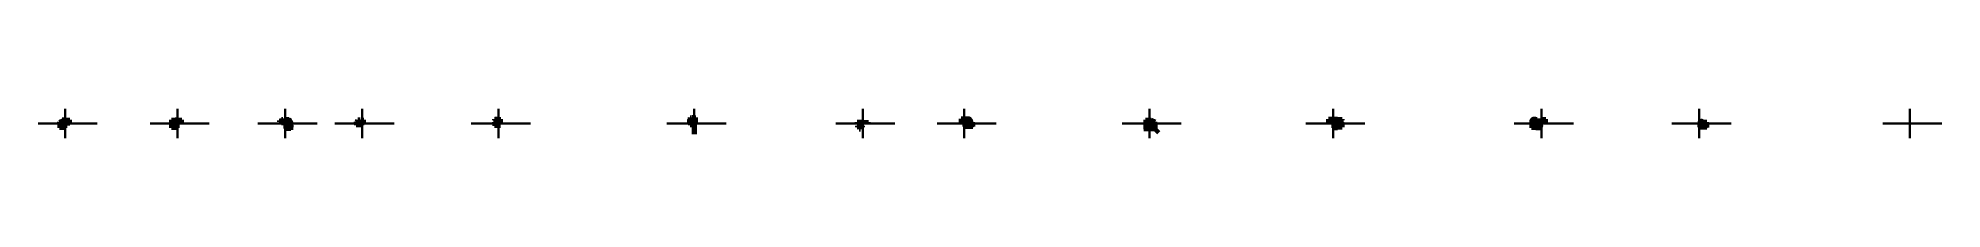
# Model space of a CAD drawing. Header units: millimetres. Extents: x 37 to 28134, y 20 to 457.
import ezdxf

# ---------------------------------------------------------------- set-up
doc = ezdxf.new("R2010")
doc.units = ezdxf.units.MM
doc.header["$MEASUREMENT"] = 0
doc.linetypes.add('ACAD_ISO03W100', pattern=[30, 12, -18])
doc.linetypes.add('DASHED2', pattern=[0.375, 0.25, -0.125])

msp = doc.modelspace()

# ---------------------------------------------------------------- linework, layer by layer
at = {"color": 1, "lineweight": 80}
for p, q in [((353, 264), (418, 294)), ((418, 294), (393, 294)), ((393, 294), (393, 282)), ((393, 282), (443, 282)), ((433, 294), (418, 294)), ((418, 294), (418, 174)), ((433, 244), (433, 294)), ((433, 294), (503, 294)), ((468, 234), (468, 294)), ((503, 234), (503, 294)), ((2008, 264), (2008, 294)), ((2008, 294), (2038, 294)), ((2008, 264), (2088, 284)), ((2038, 294), (2038, 271)), ((2038, 294), (2158, 294)), ((2088, 294), (2058, 294)), ((2058, 294), (2058, 284)), ((2058, 284), (2058, 276)), ((2088, 284), (2088, 294)), ((2088, 244), (2088, 284)), ((2088, 284), (2158, 284)), ((2113, 244), (2113, 294)), ((2129, 244), (2129, 294)), ((2141, 244), (2141, 294)), ((2141, 276), (2158, 284)), ((2158, 244), (2158, 294)), ((353, 244), (353, 264)), ((353, 264), (503, 264)), ((433, 244), (353, 244)), ((353, 244), (353, 174)), ((433, 174), (353, 174)), ((418, 234), (393, 234)), ((393, 234), (393, 209)), ((393, 209), (418, 209)), ((418, 174), (393, 174)), ((418, 209), (443, 209)), ((433, 234), (433, 174)), ((433, 174), (443, 174)), ((443, 244), (503, 244)), ((468, 209), (468, 209)), ((2008, 244), (2008, 264)), ((2008, 264), (2158, 264)), ((2088, 244), (2008, 244)), ((2008, 234), (2008, 174)), ((2008, 174), (2008, 219)), ((2008, 219), (2038, 202)), ((2008, 219), (2088, 219)), ((2088, 174), (2008, 174)), ((2038, 271), (2038, 244)), ((2038, 271), (2158, 271)), ((2038, 234), (2038, 174)), ((2038, 202), (2088, 202)), ((2058, 276), (2058, 244)), ((2058, 276), (2158, 276)), ((2058, 234), (2058, 174)), ((2058, 191), (2088, 174)), ((2058, 191), (2088, 191)), ((2088, 234), (2088, 174)), ((2113, 264), (2129, 271)), ((2129, 271), (2129, 276)), ((2129, 276), (2141, 276))]:
    msp.add_line(p, q, dxfattribs=at)
for p, q in [((433, 457), (433, 20)), ((438, 457), (438, 20)), ((443, 457), (443, 20)), ((443, 457), (443, 20)), ((2088, 457), (2088, 20)), ((2093, 457), (2093, 20)), ((2098, 457), (2098, 20)), ((3678, 457), (3678, 20)), ((3683, 457), (3683, 20)), ((3688, 457), (3688, 20)), ((4814, 457), (4814, 20)), ((4819, 457), (4819, 20)), ((4824, 457), (4824, 20)), ((6826, 457), (6826, 20)), ((6831, 457), (6831, 20)), ((6836, 457), (6836, 20)), ((9714, 457), (9714, 214)), ((9719, 457), (9719, 234)), ((9724, 457), (9724, 234)), ((12204, 457), (12204, 20)), ((12209, 457), (12209, 20)), ((12214, 457), (12214, 20)), ((13700, 457), (13700, 20)), ((13705, 457), (13705, 20)), ((13710, 457), (13710, 20)), ((16432, 457), (16432, 20)), ((16437, 457), (16437, 20)), ((16442, 457), (16442, 20)), ((19143, 457), (19143, 20)), ((19148, 457), (19148, 20)), ((19153, 457), (19153, 20)), ((22219, 457), (22219, 20)), ((22224, 457), (22224, 20)), ((22229, 457), (22229, 20)), ((24545, 457), (24545, 20)), ((24550, 457), (24550, 20)), ((24555, 457), (24555, 20)), ((27657, 457), (27657, 20)), ((27662, 457), (27662, 20)), ((27667, 457), (27667, 20)), ((438, 244), (37, 244)), ((438, 239), (37, 239)), ((438, 234), (37, 234)), ((438, 244), (909, 244)), ((438, 239), (909, 239)), ((438, 234), (909, 234)), ((2093, 244), (1692, 244)), ((2093, 239), (1692, 239)), ((2093, 234), (1692, 234)), ((2093, 244), (2564, 244)), ((2093, 239), (2564, 239)), ((2093, 234), (2564, 234)), ((3683, 244), (3282, 244)), ((3683, 239), (3282, 239)), ((3683, 234), (3282, 234)), ((3683, 244), (4154, 244)), ((3683, 239), (4154, 239)), ((3683, 234), (4154, 234)), ((4819, 244), (4418, 244)), ((4819, 239), (4418, 239)), ((4819, 234), (4418, 234)), ((4819, 244), (5290, 244)), ((4819, 239), (5290, 239)), ((4819, 234), (5290, 234)), ((6831, 244), (6430, 244)), ((6831, 239), (6430, 239)), ((6831, 234), (6430, 234)), ((6831, 244), (7302, 244)), ((6831, 239), (7302, 239)), ((6831, 234), (7302, 234)), ((9719, 244), (9318, 244)), ((9719, 239), (9318, 239)), ((9719, 234), (9318, 234)), ((9719, 244), (10190, 244)), ((9719, 239), (10190, 239)), ((9719, 234), (10190, 234)), ((12209, 244), (11808, 244)), ((12209, 239), (11808, 239)), ((12209, 234), (11808, 234)), ((12209, 244), (12680, 244)), ((12209, 239), (12680, 239)), ((12209, 234), (12680, 234)), ((13705, 244), (13304, 244)), ((13705, 239), (13304, 239)), ((13705, 234), (13304, 234)), ((13705, 244), (14176, 244)), ((13705, 239), (14176, 239)), ((13705, 234), (14176, 234)), ((16437, 244), (16036, 244)), ((16437, 239), (16036, 239)), ((16437, 234), (16036, 234)), ((16437, 244), (16908, 244)), ((16437, 239), (16908, 239)), ((16437, 234), (16908, 234)), ((19148, 244), (18747, 244)), ((19148, 239), (18747, 239)), ((19148, 234), (18747, 234)), ((19148, 244), (19619, 244)), ((19148, 239), (19619, 239)), ((19148, 234), (19619, 234)), ((22224, 244), (21823, 244)), ((22224, 239), (21823, 239)), ((22224, 234), (21823, 234)), ((22224, 244), (22695, 244)), ((22224, 239), (22695, 239)), ((22224, 234), (22695, 234)), ((24550, 244), (24149, 244)), ((24550, 239), (24149, 239)), ((24550, 234), (24149, 234)), ((24550, 244), (25021, 244)), ((24550, 239), (25021, 239)), ((24550, 234), (25021, 234)), ((27662, 244), (27261, 244)), ((27662, 239), (27261, 239)), ((27662, 234), (27261, 234)), ((27662, 244), (28134, 244)), ((27662, 239), (28134, 239)), ((27662, 234), (28134, 234))]:
    msp.add_line(p, q)
at = {"color": 40, "lineweight": 80, "true_color": 0xf8d731}
for p, q in [((3598, 264), (3598, 284)), ((3598, 284), (3628, 284)), ((3628, 284), (3628, 304)), ((3628, 304), (3648, 304)), ((3648, 304), (3648, 284)), ((3648, 284), (3678, 284)), ((3678, 284), (3678, 264)), ((3688, 284), (3688, 304)), ((3688, 304), (3743, 304)), ((3754, 284), (3688, 284)), ((3688, 284), (3688, 264)), ((3778, 244), (3743, 304)), ((4789, 294), (4754, 294)), ((4814, 244), (4814, 294)), ((3628, 264), (3598, 264)), ((3628, 244), (3628, 264)), ((3648, 244), (3628, 244)), ((3648, 264), (3648, 244)), ((3678, 264), (3648, 264)), ((3668, 244), (3648, 244)), ((3688, 244), (3688, 264)), ((3688, 244), (3688, 264)), ((3688, 264), (3766, 264)), ((3688, 244), (3778, 244)), ((3688, 234), (3688, 214)), ((3688, 214), (3688, 184)), ((3688, 214), (3688, 184)), ((3754, 214), (3688, 214)), ((3688, 184), (3688, 164)), ((3688, 184), (3754, 184)), ((3688, 164), (3766, 164)), ((3743, 214), (3743, 184)), ((3754, 214), (3754, 234)), ((3754, 234), (3766, 234)), ((3754, 184), (3754, 164)), ((3754, 164), (3766, 164)), ((3766, 234), (3766, 214)), ((3778, 214), (3766, 214)), ((3766, 164), (3766, 184)), ((3766, 184), (3778, 184)), ((3778, 184), (3778, 214)), ((4729, 244), (4729, 264)), ((4729, 264), (4744, 264)), ((4759, 244), (4729, 244)), ((4784, 274), (4759, 274)), ((4759, 274), (4759, 244)), ((4784, 244), (4784, 274)), ((4814, 244), (4784, 244)), ((4814, 264), (4799, 264)), ((4814, 244), (4814, 264))]:
    msp.add_line(p, q, dxfattribs=at)
at = {"color": 244, "lineweight": 80, "true_color": 0x991b1e}
for p, q in [((3743, 304), (3743, 148)), ((3754, 284), (3754, 146)), ((3766, 264), (3766, 143))]:
    msp.add_line(p, q, dxfattribs=at)
at = {"color": 7, "lineweight": 80, "true_color": 0xffffff}
for p, q in [((4744, 264), (4754, 294)), ((4789, 294), (4799, 264)), ((4824, 294), (4844, 294)), ((4844, 244), (4844, 294)), ((4729, 234), (4729, 214)), ((4814, 214), (4729, 214)), ((4759, 234), (4759, 214)), ((4784, 234), (4784, 214)), ((4799, 264), (4814, 264)), ((4814, 234), (4814, 214)), ((4824, 264), (4844, 264))]:
    msp.add_line(p, q, dxfattribs=at)
at = {"color": 146, "lineweight": 80, "true_color": 0x105689}
msp.add_line((4754, 294), (4789, 294), dxfattribs=at)
at = {"color": 40, "lineweight": 120, "true_color": 0xf8d731}
for p, q in [((6771, 289), (6771, 304)), ((6771, 304), (6811, 304)), ((6801, 289), (6771, 289)), ((6811, 304), (6776, 304)), ((6801, 259), (6801, 289)), ((6801, 289), (6811, 289)), ((6811, 304), (6811, 289)), ((16382, 294), (16432, 294)), ((16382, 294), (16382, 264)), ((16432, 264), (16432, 294)), ((16442, 244), (16442, 294)), ((16442, 294), (16457, 294)), ((16522, 264), (16457, 294)), ((19143, 304), (19083, 304)), ((19083, 244), (19083, 304)), ((19143, 289), (19083, 289)), ((19213, 304), (19183, 304)), ((19183, 304), (19183, 304)), ((19213, 244), (19213, 304)), ((19213, 304), (19283, 304)), ((19213, 304), (19213, 289)), ((19213, 289), (19253, 289)), ((19253, 289), (19253, 259)), ((19283, 289), (19268, 289)), ((19268, 289), (19268, 259)), ((19283, 304), (19283, 289)), ((22139, 304), (22109, 304)), ((22139, 244), (22139, 304)), ((22139, 304), (22159, 304)), ((22159, 304), (22159, 284)), ((22159, 284), (22219, 284)), ((22229, 304), (22289, 304)), ((22229, 282), (22289, 282)), ((22244, 234), (22244, 304)), ((22274, 234), (22274, 304)), ((22289, 234), (22289, 304)), ((6771, 244), (6771, 259)), ((6801, 259), (6771, 259)), ((6801, 244), (6771, 244)), ((6771, 234), (6771, 204)), ((6826, 204), (6771, 204)), ((6826, 259), (6801, 259)), ((6801, 259), (6801, 244)), ((6826, 244), (6801, 244)), ((6801, 234), (6801, 204)), ((6826, 244), (6826, 259)), ((6826, 234), (6826, 177)), ((6826, 234), (6826, 204)), ((16522, 154), (16358, 154)), ((16382, 264), (16432, 264)), ((16382, 264), (16382, 244)), ((16432, 244), (16382, 244)), ((16382, 234), (16382, 154)), ((16397, 225), (16417, 225)), ((16398, 195), (16397, 225)), ((16417, 195), (16398, 195)), ((16417, 225), (16417, 195)), ((16442, 244), (16442, 264)), ((16522, 244), (16442, 244)), ((16442, 234), (16571, 104)), ((16522, 244), (16522, 264)), ((16522, 234), (16522, 154)), ((19143, 259), (19083, 259)), ((19153, 244), (19213, 244)), ((19153, 244), (19183, 244)), ((19153, 234), (19153, 174)), ((19213, 184), (19153, 184)), ((19153, 174), (19213, 174)), ((19183, 244), (19183, 244)), ((19213, 244), (19213, 259)), ((19213, 259), (19253, 259)), ((19213, 244), (19283, 244)), ((19213, 244), (19213, 174)), ((19213, 234), (19213, 224)), ((19213, 224), (19283, 224)), ((19213, 174), (19213, 184)), ((19213, 184), (19283, 184)), ((19253, 259), (19253, 234)), ((19253, 224), (19253, 184)), ((19283, 259), (19268, 259)), ((19268, 259), (19268, 234)), ((19268, 224), (19268, 184)), ((19283, 244), (19283, 259)), ((19283, 244), (19283, 234)), ((19283, 224), (19283, 184)), ((22079, 274), (22079, 174)), ((22139, 244), (22079, 244)), ((22189, 219), (22079, 219)), ((22189, 189), (22079, 189)), ((22189, 174), (22079, 174)), ((22139, 244), (22109, 244)), ((22159, 244), (22139, 244)), ((22139, 244), (22139, 174)), ((22139, 174), (22159, 174)), ((22159, 244), (22159, 264)), ((22159, 264), (22219, 264)), ((22219, 244), (22159, 244)), ((22159, 244), (22159, 234)), ((22159, 234), (22159, 174)), ((22159, 174), (22189, 174)), ((22189, 219), (22229, 219)), ((22189, 189), (22229, 189)), ((22189, 174), (22229, 174)), ((22229, 264), (22289, 264)), ((24555, 244), (24570, 244)), ((24555, 234), (24555, 184)), ((24555, 184), (24662, 184)), ((24570, 244), (24570, 254)), ((24570, 244), (24570, 254)), ((24570, 254), (24600, 254)), ((24570, 244), (24600, 244)), ((24630, 260), (24595, 272)), ((24595, 272), (24595, 184)), ((24600, 244), (24600, 254)), ((24600, 254), (24600, 244)), ((24600, 244), (24615, 244)), ((24662, 260), (24610, 260)), ((24610, 260), (24630, 260)), ((24615, 244), (24662, 244)), ((24615, 244), (24615, 181)), ((24615, 234), (24615, 224)), ((24615, 224), (24662, 224)), ((24615, 224), (24615, 214)), ((24615, 214), (24630, 214)), ((24615, 214), (24615, 204)), ((24615, 204), (24630, 204)), ((24615, 184), (24615, 194)), ((24615, 194), (24662, 194)), ((24630, 260), (24630, 244)), ((24630, 244), (24630, 181)), ((24630, 214), (24630, 204)), ((24630, 209), (24640, 209)), ((24662, 244), (24662, 260)), ((24662, 244), (24662, 179))]:
    msp.add_line(p, q, dxfattribs=at)
at = {"color": 40, "linetype": 'ByBlock', "lineweight": 120, "true_color": 0xf8d731}
for p, q in [((6811, 304), (6866, 304)), ((6811, 289), (6866, 289)), ((6866, 234), (6866, 304)), ((9659, 308), (9659, 329)), ((9659, 329), (9674, 329)), ((9659, 329), (9674, 329)), ((9674, 329), (9674, 314)), ((9674, 314), (9674, 298)), ((9674, 298), (9674, 214)), ((9699, 329), (9684, 329)), ((9684, 329), (9684, 314)), ((9684, 329), (9699, 329)), ((9684, 314), (9684, 298)), ((9684, 298), (9684, 214)), ((9699, 308), (9699, 329)), ((6826, 259), (6866, 259)), ((6826, 204), (6836, 204)), ((9714, 244), (9644, 244)), ((9659, 279), (9659, 239)), ((9659, 234), (9659, 214)), ((9699, 214), (9659, 214)), ((9714, 244), (9679, 244)), ((9679, 244), (9679, 244)), ((9699, 279), (9699, 214)), ((12124, 244), (12124, 259)), ((12204, 259), (12124, 259)), ((12144, 204), (12124, 204)), ((12124, 204), (12124, 184)), ((12144, 204), (12124, 204)), ((12144, 184), (12124, 184)), ((12154, 214), (12144, 204)), ((12144, 184), (12154, 174)), ((12154, 244), (12154, 259)), ((12174, 234), (12154, 234)), ((12154, 234), (12154, 214)), ((12154, 174), (12154, 154)), ((12154, 154), (12174, 154)), ((12174, 244), (12174, 259)), ((12174, 234), (12174, 214)), ((12174, 214), (12184, 204)), ((12174, 173), (12184, 184)), ((12174, 154), (12174, 173)), ((12204, 204), (12184, 204)), ((12204, 204), (12184, 204)), ((12204, 184), (12184, 184)), ((12204, 184), (12184, 184)), ((12204, 244), (12204, 259)), ((12204, 244), (12204, 259)), ((12204, 204), (12204, 184)), ((12204, 154), (12214, 154)), ((12214, 259), (12294, 259)), ((12244, 244), (12244, 259)), ((12264, 244), (12264, 259)), ((12294, 244), (12294, 259)), ((13740, 259), (13710, 259)), ((13710, 244), (13755, 244)), ((13740, 279), (13740, 259)), ((13755, 244), (13755, 278)), ((13755, 244), (13785, 244)), ((13785, 244), (13785, 280)), ((13785, 244), (13830, 244)), ((13800, 279), (13800, 259)), ((13830, 259), (13800, 259)), ((13830, 244), (13830, 259))]:
    msp.add_line(p, q, dxfattribs=at)
at = {"color": 7, "linetype": 'ByBlock', "lineweight": 120, "true_color": 0xffffff}
for p, q in [((9724, 329), (9744, 329)), ((9724, 308), (9744, 308)), ((9744, 244), (9744, 329)), ((9714, 214), (9714, 81)), ((9719, 234), (9719, 79)), ((9724, 234), (9724, 83))]:
    msp.add_line(p, q, dxfattribs=at)
at = {"color": 41, "linetype": 'ByBlock', "lineweight": 120, "true_color": 0xf4ee51}
for p, q in [((13660, 244), (13660, 309)), ((13770, 309), (13660, 309)), ((13700, 259), (13660, 259)), ((13710, 234), (13710, 194)), ((13710, 194), (13830, 194)), ((13740, 234), (13725, 234)), ((13740, 234), (13740, 194)), ((13755, 234), (13755, 194)), ((13785, 234), (13785, 194)), ((13800, 234), (13800, 194)), ((13800, 194), (13815, 194)), ((13830, 234), (13815, 234)), ((13830, 194), (13830, 234))]:
    msp.add_line(p, q, dxfattribs=at)
at = {"color": 242, "linetype": 'DASHED2', "lineweight": 120, "true_color": 0xcd2027}
msp.add_line((13770, 294), (13660, 294), dxfattribs=at)
at = {"color": 40, "linetype": 'ACAD_ISO03W100', "lineweight": 120, "true_color": 0xf8d731}
msp.add_line((6811, 234), (6811, 204), dxfattribs=at)
at = {"color": 116, "linetype": 'ByBlock', "lineweight": 120, "true_color": 0x136734}
for p, q in [((13710, 234), (13710, 194)), ((13710, 194), (13830, 194)), ((13740, 259), (13740, 194)), ((13755, 244), (13755, 194)), ((13785, 244), (13785, 194)), ((13800, 259), (13800, 194)), ((13830, 244), (13830, 194))]:
    msp.add_line(p, q, dxfattribs=at)
at = {"color": 40, "linetype": 'DASHED2', "lineweight": 120, "true_color": 0xf8d731}
for q in [(16352, 244), (16432, 264)]:
    msp.add_line((16432, 244), q, dxfattribs=at)
at = {"color": 40, "lineweight": 120, "true_color": 0xf8d731}
for centre, radius in [((19183, 274), 15), ((22109, 274), 15), ((22189, 204), 15), ((24640, 209), 21.6), ((24640, 209), 8)]:
    msp.add_circle(centre, radius, dxfattribs=at)
at = {"color": 40, "linetype": 'ByBlock', "lineweight": 120, "true_color": 0xf8d731}
msp.add_circle((12164, 194), 12.5, dxfattribs=at)
at = {"color": 41, "linetype": 'ByBlock', "lineweight": 120, "true_color": 0xf4ee51}
for centre in [(13725, 214), (13815, 214)]:
    msp.add_circle(centre, 7.5, dxfattribs=at)
at = {"color": 40, "lineweight": 120, "true_color": 0xf8d731}
for centre, radius, start, end in [((6771, 274), 15, 270, 90), ((19183, 274), 29.9, 90, 270), ((22109, 274), 30, 90, 270), ((22109, 274), 35.3, 262.7454, 277.2546), ((22189, 204), 30, 270, 90), ((24585, 244), 30, 0, 180)]:
    msp.add_arc(centre, radius, start, end, dxfattribs=at)
at = {"color": 40, "linetype": 'ByBlock', "lineweight": 120, "true_color": 0xf8d731}
for centre, radius, start, end in [((9679, 279), 35, 124.8499, 55.1501), ((9679, 279), 20, 104.4775, 75.5225), ((13770, 279), 30, 360, 180), ((13770, 279), 15.2, 351.5531, 188.4469)]:
    msp.add_arc(centre, radius, start, end, dxfattribs=at)

doc.saveas('drawing.dxf')
